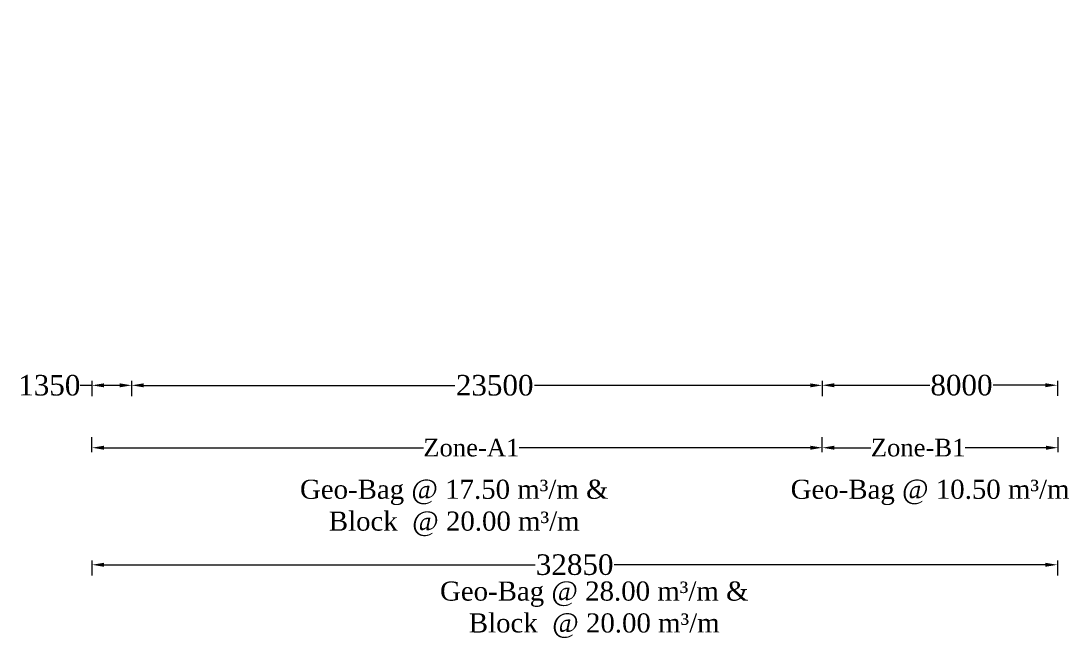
# Model space of a CAD drawing. Header units: metres. Extents: x -2434 to 11656, y -15288 to 8109.
# Drawn here: x -748.99 to -713.33, y -8386.24 to -8365.25 of the extents above; entities that cross this region are included whole.
import ezdxf

# ---------------------------------------------------------------- set-up
doc = ezdxf.new("R2010")
doc.units = ezdxf.units.M
doc.layers.add('LINE', color=7, linetype='Continuous')
doc.styles.get("Standard").update_dxf_attribs({"font": 'times.ttf'})
doc.dimstyles.get("Standard").update_dxf_attribs({"dimtxt": 0.5, "dimasz": 0.4075, "dimexe": 0.364, "dimexo": 0.219, "dimgap": 0.09, "dimtad": 0, "dimdec": 0, "dimlfac": 1000, "dimzin": 0, "dimdsep": 46, "dimtxsty": 'Standard', "dimcen": 0.09, "dimadec": 0, "dimazin": 0, "dimtfac": 1, "dimtdec": 0, "dimtofl": 0, "dimtmove": 0, "dimatfit": 3, "dimfxl": 1, "dimtolj": 1, "dimtzin": 0, "dimarcsym": 0})

# ---------------------------------------------------------------- blocks, each defined once
blk = doc.blocks.new('*D1188')
at = {"color": 0, "lineweight": -2, "ltscale": 0.5}
for p, q in [((-746.573, -8377.646), (-746.98, -8377.646)), ((-746.573, -8377.496), (-746.573, -8378.01)), ((-745.63, -8377.646), (-746.165, -8377.646)), ((-745.223, -8377.496), (-745.223, -8378.01))]:
    blk.add_line(p, q, dxfattribs=at)
at = {"color": 0, "linetype": 'Continuous', "lineweight": -3, "ltscale": 0.5}
for points in [[(-746.165, -8377.578), (-746.165, -8377.714), (-746.573, -8377.646)], [(-745.63, -8377.578), (-745.63, -8377.714), (-745.223, -8377.646)]]:
    blk.add_solid(points, dxfattribs=at)
at = {"layer": 'Defpoints', "color": 0, "linetype": 'Continuous', "lineweight": -3, "ltscale": 0.5}
for p in [(-746.573, -8375.007), (-745.223, -8375.011), (-745.223, -8377.646)]:
    blk.add_point(p, dxfattribs=at)
at = {"color": 0, "linetype": 'Continuous', "lineweight": -3, "ltscale": 0.5, "insert": (-748.025, -8377.646), "char_height": 0.5, "attachment_point": 5}
blk.add_mtext('\\A1;{\\H1.4x;1350}', dxfattribs=at)
blk = doc.blocks.new('*D1189')
at = {"color": 0, "lineweight": -2, "ltscale": 0.5}
for p, q in [((-745.223, -8377.496), (-745.223, -8378.01)), ((-744.815, -8377.646), (-734.223, -8377.646)), ((-722.13, -8377.646), (-731.518, -8377.646)), ((-721.723, -8377.496), (-721.723, -8378.01))]:
    blk.add_line(p, q, dxfattribs=at)
at = {"color": 0, "linetype": 'Continuous', "lineweight": -3, "ltscale": 0.5}
for points in [[(-744.815, -8377.578), (-744.815, -8377.714), (-745.223, -8377.646)], [(-722.13, -8377.578), (-722.13, -8377.714), (-721.723, -8377.646)]]:
    blk.add_solid(points, dxfattribs=at)
at = {"layer": 'Defpoints', "color": 0, "linetype": 'Continuous', "lineweight": -3, "ltscale": 0.5}
for p in [(-745.223, -8365.356), (-721.723, -8365.356), (-721.723, -8377.646)]:
    blk.add_point(p, dxfattribs=at)
at = {"color": 0, "linetype": 'Continuous', "lineweight": -3, "ltscale": 0.5, "insert": (-732.87, -8377.646), "char_height": 0.5, "attachment_point": 5}
blk.add_mtext('\\A1;{\\H1.4x;23500}', dxfattribs=at)
blk = doc.blocks.new('*D1190')
at = {"color": 0, "lineweight": -2, "ltscale": 0.5}
for p, q in [((-746.573, -8379.918), (-746.573, -8379.404)), ((-721.723, -8379.918), (-721.723, -8379.404)), ((-746.165, -8379.768), (-735.294, -8379.768)), ((-722.13, -8379.768), (-732.036, -8379.768))]:
    blk.add_line(p, q, dxfattribs=at)
at = {"color": 0, "linetype": 'Continuous', "lineweight": -3, "ltscale": 0.5}
for points in [[(-746.165, -8379.7), (-746.165, -8379.836), (-746.573, -8379.768)], [(-722.13, -8379.7), (-722.13, -8379.836), (-721.723, -8379.768)]]:
    blk.add_solid(points, dxfattribs=at)
at = {"layer": 'Defpoints', "color": 0, "linetype": 'Continuous', "lineweight": -3, "ltscale": 0.5}
for p in [(-721.723, -8379.768), (-746.573, -8381.665), (-721.723, -8383.75)]:
    blk.add_point(p, dxfattribs=at)
at = {"color": 0, "linetype": 'Continuous', "lineweight": -3, "ltscale": 0.5, "insert": (-733.665, -8379.768), "char_height": 0.5, "attachment_point": 5}
blk.add_mtext('\\A1;{\\H1.2x;Zone-A1}', dxfattribs=at)
blk = doc.blocks.new('*D1191')
at = {"color": 0, "lineweight": -2, "ltscale": 0.5}
for p, q in [((-746.573, -8383.6), (-746.573, -8384.114)), ((-746.165, -8383.75), (-731.49, -8383.75)), ((-714.13, -8383.75), (-728.805, -8383.75)), ((-713.723, -8383.6), (-713.723, -8384.114))]:
    blk.add_line(p, q, dxfattribs=at)
at = {"color": 0, "linetype": 'Continuous', "lineweight": -3, "ltscale": 0.5}
for points in [[(-746.165, -8383.682), (-746.165, -8383.818), (-746.573, -8383.75)], [(-714.13, -8383.682), (-714.13, -8383.818), (-713.723, -8383.75)]]:
    blk.add_solid(points, dxfattribs=at)
at = {"layer": 'Defpoints', "color": 0, "linetype": 'Continuous', "lineweight": -3, "ltscale": 0.5}
for p in [(-746.573, -8371.554), (-713.723, -8371.554), (-713.723, -8383.75)]:
    blk.add_point(p, dxfattribs=at)
at = {"color": 0, "linetype": 'Continuous', "lineweight": -3, "ltscale": 0.5, "insert": (-730.148, -8383.75), "char_height": 0.5, "attachment_point": 5}
blk.add_mtext('\\A1;{\\H1.4x;32850}', dxfattribs=at)
blk = doc.blocks.new('*D1192')
at = {"color": 0, "lineweight": -2, "ltscale": 0.5}
for p, q in [((-721.723, -8379.918), (-721.723, -8379.404)), ((-713.697, -8379.918), (-713.697, -8379.404)), ((-721.315, -8379.768), (-720.065, -8379.768)), ((-714.104, -8379.768), (-716.855, -8379.768))]:
    blk.add_line(p, q, dxfattribs=at)
at = {"color": 0, "linetype": 'Continuous', "lineweight": -3, "ltscale": 0.5}
for points in [[(-721.315, -8379.7), (-721.315, -8379.836), (-721.723, -8379.768)], [(-714.104, -8379.7), (-714.104, -8379.836), (-713.697, -8379.768)]]:
    blk.add_solid(points, dxfattribs=at)
at = {"layer": 'Defpoints', "color": 0, "linetype": 'Continuous', "lineweight": -3, "ltscale": 0.5}
for p in [(-713.697, -8379.768), (-713.697, -8380.857), (-721.723, -8381.665)]:
    blk.add_point(p, dxfattribs=at)
at = {"color": 0, "linetype": 'Continuous', "lineweight": -3, "ltscale": 0.5, "insert": (-718.46, -8379.768), "char_height": 0.5, "attachment_point": 5}
blk.add_mtext('\\A1;{\\H1.2x;Zone-B1}', dxfattribs=at)
blk = doc.blocks.new('*D1193')
at = {"color": 0, "lineweight": -2, "ltscale": 0.5}
for p, q in [((-721.723, -8377.492), (-721.723, -8378.006)), ((-721.315, -8377.642), (-718.059, -8377.642)), ((-714.13, -8377.642), (-715.912, -8377.642)), ((-713.723, -8377.492), (-713.723, -8378.006))]:
    blk.add_line(p, q, dxfattribs=at)
at = {"color": 0, "linetype": 'Continuous', "lineweight": -3, "ltscale": 0.5}
for points in [[(-721.315, -8377.574), (-721.315, -8377.71), (-721.723, -8377.642)], [(-714.13, -8377.574), (-714.13, -8377.71), (-713.723, -8377.642)]]:
    blk.add_solid(points, dxfattribs=at)
at = {"layer": 'Defpoints', "color": 0, "linetype": 'Continuous', "lineweight": -3, "ltscale": 0.5}
for p in [(-721.723, -8365.249), (-713.723, -8374.782), (-713.723, -8377.642)]:
    blk.add_point(p, dxfattribs=at)
at = {"color": 0, "linetype": 'Continuous', "lineweight": -3, "ltscale": 0.5, "insert": (-716.986, -8377.642), "char_height": 0.5, "attachment_point": 5}
blk.add_mtext('\\A1;{\\H1.4x;8000}', dxfattribs=at)

msp = doc.modelspace()

# ---------------------------------------------------------------- texts
at = {"layer": 'LINE', "color": 0, "linetype": 'ByBlock', "lineweight": -3, "ltscale": 0.5, "char_height": 0.65, "attachment_point": 2}
for s, insert, width in [('Geo-Bag @ 17.50 m³/m &\\PBlock  @ 20.00 m³/m ', (-734.245712, -8380.856514), 10.3171108), ('Geo-Bag @ 10.50 m³/m ', (-718.053825, -8380.856514), 10.33756626), ('Geo-Bag @ 28.00 m³/m &\\PBlock  @ 20.00 m³/m ', (-729.481229, -8384.320341), 10.29986898)]:
    msp.add_mtext(s, dxfattribs=dict(at, insert=insert, width=width))

# ---------------------------------------------------------------- dimensions: what is measured, and where the dimension line sits
at = {"color": 0, "linetype": 'Continuous', "lineweight": -3, "ltscale": 0.5}
for base, p1, p2, text, picture, middle in [((-713.722608, -8377.641895), (-721.722608, -8365.24915), (-713.722608, -8374.782166), '{\\H1.4x;<>}', '*D1193', (-716.985535, -8377.641895)), ((-721.722608, -8377.646203), (-745.222608, -8365.35615), (-721.722608, -8365.35615), '{\\H1.4x;<>}', '*D1189', (-732.870135, -8377.646203)), ((-745.222608, -8377.646203), (-746.572608, -8375.006942), (-745.222608, -8375.010595), '{\\H1.4x;<>}', '*D1188', (-748.024722, -8377.646203)), ((-721.722608, -8379.768059), (-746.572608, -8381.665022), (-721.722608, -8383.750366), '{\\H1.2x;Zone-A1}', '*D1190', (-733.664953, -8379.768059)), ((-713.696755, -8379.768059), (-721.722608, -8381.665022), (-713.696755, -8380.856514), '{\\H1.2x;Zone-B1}', '*D1192', (-718.459681, -8379.768059))]:
    dim = msp.add_linear_dim(base=base, p1=p1, p2=p2, text=text, dimstyle='Standard', override={"dimfxl": 0.15, "dimfxlon": 1}, dxfattribs=at)
    dim.commit()
    dim.dimension.update_dxf_attribs({"geometry": picture, "text_midpoint": middle, "dimtype": 160})
dim = msp.add_linear_dim(base=(-713.722608, -8383.750366), p1=(-746.572608, -8371.553706), p2=(-713.722608, -8371.553706), text='{\\H1.4x;<>}', dimstyle='Standard', override={"dimfxl": 0.15, "dimfxlon": 1}, dxfattribs=at)
dim.commit()
dim.dimension.update_dxf_attribs({"geometry": '*D1191', "text_midpoint": (-730.147608, -8383.750366)})

doc.saveas('drawing.dxf')
